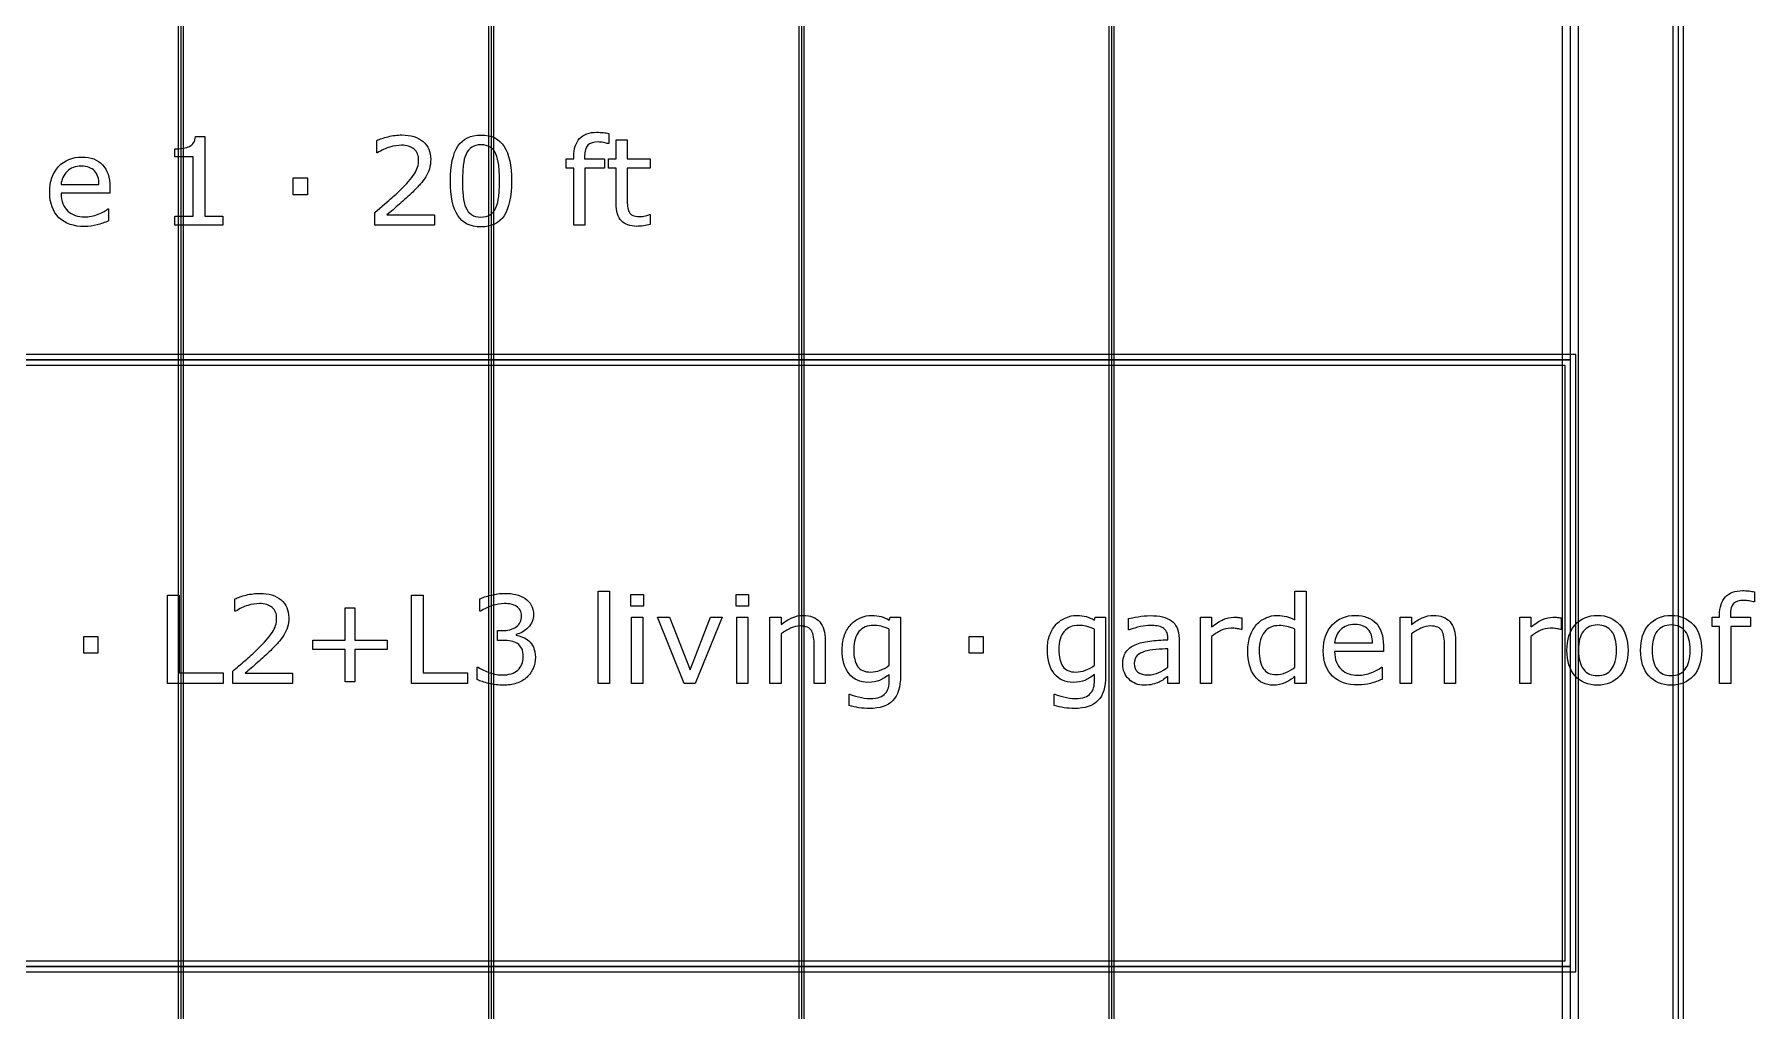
# Model space of a CAD drawing. Extents: x -13 to 750, y 12 to 2314.
# Drawn here: x 154.1 to 281.7, y 434.6 to 507 of the extents above; entities that cross this region are included whole.
import ezdxf

# ---------------------------------------------------------------- set-up
doc = ezdxf.new("R2010")
doc.units = 0
doc.layers.get('0').update_dxf_attribs({"linetype": 'CONTINUOUS'})

msp = doc.modelspace()

# ---------------------------------------------------------------- linework, layer by layer
at = {"color": 7}
for points in [[(43.400391, 580.4896), (43.400391, 128.2904), (268.59961, 128.2904), (268.59961, 580.4896)], [(44.599609, 579.2904), (267.40039, 579.2904), (267.40039, 129.4896), (44.599609, 129.4896)], [(275.59961, 579.89), (275.59961, 128.89), (276.40039, 128.89), (276.40039, 579.89)], [(164.80078, 553.89), (164.80078, 295.89), (165.19922, 295.89), (165.19922, 553.89)], [(187.80078, 553.89), (187.80078, 295.89), (188.19922, 295.89), (188.19922, 553.89)], [(210.80078, 553.89), (210.80078, 295.89), (211.19922, 295.89), (211.19922, 553.89)], [(233.80078, 553.89), (233.80078, 295.89), (234.19922, 295.89), (234.19922, 553.89)], [(44, 508.89), (268, 508.89), (268, 482.89), (44, 482.89)], [(174.38895, 495.1356), (173.33865, 495.1356), (173.33865, 496.3793), (174.38895, 496.3793)], [(189.51489, 496.1639)], [(188.35912, 494.1688)], [(43.599609, 483.2904), (43.599609, 437.4896), (268.40039, 437.4896), (268.40039, 483.2904)], [(44, 482.89), (268, 482.89), (268, 437.89), (44, 437.89)], [(44.400391, 482.4896), (267.59961, 482.4896), (267.59961, 438.2904), (44.400391, 438.2904)], [(196.77026, 458.8901), (195.94409, 458.8901), (195.94409, 465.728), (196.77026, 465.728)], [(199.29272, 464.6206), (198.36108, 464.6206), (198.36108, 465.4775), (199.29272, 465.4775)], [(207.08865, 464.6206), (206.15701, 464.6206), (206.15701, 465.4775), (207.08865, 465.4775)], [(168.14868, 458.8901), (164.00903, 458.8901), (164.00903, 465.4336), (164.87915, 465.4336), (164.87915, 459.6635), (168.14868, 459.6635)], [(180.30396, 461.4038), (177.90894, 461.4038), (177.90894, 459.0088), (177.17944, 459.0088), (177.17944, 461.4038), (174.78442, 461.4038), (174.78442, 462.1069), (177.17944, 462.1069), (177.17944, 464.5019), (177.90894, 464.5019), (177.90894, 462.1069), (180.30396, 462.1069)], [(186.24536, 458.8901), (182.10571, 458.8901), (182.10571, 465.4336), (182.97583, 465.4336), (182.97583, 459.6635), (186.24536, 459.6635)], [(199.24002, 458.8901), (198.41385, 458.8901), (198.41385, 463.7988), (199.24002, 463.7988)], [(205.1199, 463.7988), (203.13357, 458.8901), (202.30301, 458.8901), (200.32986, 463.7988), (201.22635, 463.7988), (202.74686, 459.8921), (204.25418, 463.7988)], [(207.03595, 458.8901), (206.20978, 458.8901), (206.20978, 463.7988), (207.03595, 463.7988)], [(158.85425, 461.1357), (157.80396, 461.1357), (157.80396, 462.3794), (158.85425, 462.3794)], [(224.48663, 461.1357), (223.43634, 461.1357), (223.43634, 462.3794), (224.48663, 462.3794)], [(271.42896, 461.3421)], [(272.28149, 461.3421)], [(276.89136, 461.3421)], [(277.7439, 461.3421)], [(217.5213, 460.2393)], [(232.73077, 460.2393)], [(44, 437.89), (268, 437.89), (268, 411.89), (44, 411.89)]]:
    msp.add_lwpolyline(points, close=True, dxfattribs=at)
for points in [[(276, 579.89), (276, 128.89)], [(165, 553.89), (165, 295.89)], [(188, 553.89), (188, 295.89)], [(211, 553.89), (211, 295.89)], [(234, 553.89), (234, 295.89)], [(166.08768, 499.4555), (166.76883, 499.4555), (166.76883, 493.5581), (168.10477, 493.5581), (168.10477, 492.89)], [(179.57886, 498.2381), (179.53496, 498.2381), (179.53496, 499.161)], [(196.72632, 498.9281), (196.68242, 498.9281)], [(197.26685, 494.4936), (197.26685, 497.104), (196.70874, 497.104), (196.70874, 497.7983), (197.26685, 497.7983), (197.26685, 499.2089), (198.09302, 499.2089), (198.09302, 497.7983), (199.7981, 497.7983), (199.7981, 497.104), (198.09302, 497.104), (198.09302, 494.8671)], [(196.72637, 499.6838), (196.72632, 498.9281)], [(168.10477, 492.89), (164.56277, 492.89), (164.56277, 493.558), (165.92508, 493.558), (165.92508, 497.9437), (164.56277, 497.9437), (164.56277, 498.5414)], [(194.92901, 497.9657), (194.92901, 497.7987), (196.41875, 497.7987), (196.41875, 497.1044), (194.95537, 497.1044), (194.95537, 492.89), (194.1292, 492.89), (194.1292, 497.1044), (193.57109, 497.1044), (193.57109, 497.7987), (194.1292, 497.7987), (194.1292, 497.9613)], [(156.12088, 495.8915), (158.93338, 495.8915)], [(159.73758, 495.2587), (156.12088, 495.2587)], [(159.73753, 495.7069), (159.73758, 495.2587)], [(159.59695, 494.0897), (159.64085, 494.0897), (159.64085, 493.1888)], [(183.802, 492.89), (179.37231, 492.89), (179.37231, 493.8085), (180.29517, 494.5995)], [(180.28201, 493.6415), (183.80203, 493.6415), (183.802, 492.89)], [(199.75417, 493.6762), (199.79807, 493.6762), (199.7981, 492.9339)], [(247.58423, 463.6004), (247.58423, 465.7274), (248.4104, 465.7274), (248.4104, 458.89)], [(281.66387, 465.6838), (281.66382, 464.9281)], [(169.05396, 464.2382), (169.01006, 464.2382), (169.01006, 465.1611)], [(187.20335, 464.2383), (187.15945, 464.2383), (187.15945, 465.1568)], [(281.66382, 464.9281), (281.61992, 464.9281)], [(209.49694, 462.5548), (209.49694, 458.89), (208.67076, 458.89), (208.67076, 463.7987), (209.49694, 463.7987), (209.49694, 463.2538)], [(217.52124, 463.5877), (217.57394, 463.7986), (218.34738, 463.7986), (218.34747, 459.4482)], [(217.5213, 460.2392), (217.5213, 462.9155)], [(232.73077, 460.2392), (232.73077, 462.9155)], [(232.7308, 463.5877), (232.7835, 463.7986), (233.55693, 463.7986), (233.55694, 459.4482)], [(235.30597, 462.854), (235.26197, 462.854), (235.26197, 463.6933)], [(241.41441, 462.3755), (241.41441, 458.89), (240.58823, 458.89), (240.58823, 463.7987), (241.41441, 463.7987), (241.41441, 463.0736)], [(243.65118, 462.8979), (243.60728, 462.8979)], [(243.65122, 463.7457), (243.65118, 462.8979)], [(247.58423, 460.0985), (247.58423, 462.9154)], [(256.22384, 462.5547), (256.22384, 458.89), (255.39767, 458.89), (255.39767, 463.7987), (256.22384, 463.7987), (256.22384, 463.2538)], [(265.0833, 462.3754), (265.0833, 458.89), (264.25713, 458.89), (264.25713, 463.7987), (265.0833, 463.7987), (265.0833, 463.0736)], [(267.32007, 462.8978), (267.27617, 462.8978)], [(267.32012, 463.7457), (267.32007, 462.8978)], [(279.86651, 463.9657), (279.86651, 463.7987), (281.35625, 463.7987), (281.35625, 463.1044), (279.89287, 463.1044), (279.89287, 458.89), (279.0667, 458.89), (279.0667, 463.1044), (278.50859, 463.1044), (278.50859, 463.7987), (279.0667, 463.7987), (279.0667, 463.9613)], [(188.87767, 462.0761), (188.48216, 462.0761), (188.48216, 462.8056), (188.78977, 462.8056)], [(189.8533, 462.5288), (189.8533, 462.4668)], [(190.79813, 462.0406), (190.7981, 462.041)], [(212.77521, 458.8901), (211.94903, 458.8901), (211.94903, 461.685)], [(212.77526, 462.076), (212.77521, 458.8901)], [(238.1756, 462.1336), (238.1756, 462.261)], [(238.99732, 462.2209), (238.99737, 458.8901)], [(250.52856, 461.8915), (253.34106, 461.8915)], [(254.14522, 461.7069), (254.14526, 461.2587)], [(259.5022, 458.89), (258.67603, 458.89), (258.67603, 461.6849)], [(259.50216, 462.076), (259.5022, 458.89)], [(238.1756, 460.0986), (238.1756, 461.4653)], [(254.14526, 461.2587), (250.52856, 461.2587)], [(173.2771, 458.8901), (168.84741, 458.8901), (168.84741, 459.8086)], [(169.75711, 459.6416), (173.27713, 459.6416), (173.2771, 458.8901)], [(186.97046, 459.167), (186.97046, 460.0854), (187.03636, 460.0854)], [(217.52124, 459.1097), (217.52124, 459.558)], [(232.7308, 459.1097), (232.7308, 459.558)], [(238.1756, 460.0985), (238.1756, 460.0986)], [(238.99737, 458.8901), (238.1756, 458.8901), (238.1756, 459.413)], [(247.58423, 460.0983), (247.58423, 460.0985)], [(248.4104, 458.89), (247.58423, 458.89), (247.58423, 459.4042)], [(254.00464, 460.0897), (254.04854, 460.0897), (254.04854, 459.1888)], [(214.54181, 457.2421), (214.54181, 458.0858), (214.58571, 458.0858)], [(229.75128, 457.2421), (229.75128, 458.0858), (229.79528, 458.0858)]]:
    msp.add_lwpolyline(points, dxfattribs=at)
for points in [[(165.15604, 498.5854), (165.366973, 498.6174), (165.52664, 498.6628), (165.63504, 498.7216)], [(165.63504, 498.7216), (165.769807, 498.794867), (165.875277, 498.887167), (165.95145, 498.9985)], [(165.95145, 498.9985), (166.03055, 499.112767), (166.07596, 499.2651), (166.08768, 499.4555)], [(179.53496, 499.161), (179.742967, 499.263533), (180.019823, 499.357267), (180.36553, 499.4422)], [(180.48853, 498.6688), (180.177983, 498.575067), (179.87476, 498.4315), (179.57886, 498.2381)], [(180.36553, 499.4422), (180.714163, 499.5272), (181.051077, 499.5697), (181.37627, 499.5697)], [(181.35425, 498.8094), (181.08765, 498.8094), (180.799077, 498.762533), (180.48853, 498.6688)], [(182.29028, 498.5194), (182.067627, 498.712733), (181.755617, 498.8094), (181.35425, 498.8094)], [(181.37627, 499.5697), (182.04717, 499.5697), (182.57305, 499.4071), (182.95391, 499.0819)], [(182.95391, 499.0819), (183.33477, 498.759633), (183.5252, 498.321633), (183.5252, 497.7679)], [(184.98853, 496.1551), (184.98853, 497.318233), (185.171633, 498.176633), (185.53784, 498.7303)], [(185.53784, 498.7303), (185.904053, 499.286967), (186.475343, 499.5653), (187.25171, 499.5653)], [(186.56616, 498.6688), (186.387453, 498.554533), (186.245363, 498.3817), (186.13989, 498.1503)], [(187.25171, 498.8402), (186.976317, 498.8402), (186.7478, 498.783067), (186.56616, 498.6688)], [(187.25171, 499.5653), (188.036863, 499.5653), (188.609617, 499.282567), (188.96997, 498.7171)], [(187.93286, 498.6688), (187.75708, 498.783067), (187.53003, 498.8402), (187.25171, 498.8402)], [(188.35474, 498.159), (188.2522, 498.3846), (188.111573, 498.554533), (187.93286, 498.6688)], [(188.96997, 498.7171), (189.33325, 498.154633), (189.51489, 497.303567), (189.51489, 496.1639)], [(194.1292, 497.9613), (194.1292, 498.5443), (194.27422, 498.991067), (194.56426, 499.3016)], [(194.56426, 499.3016), (194.8543, 499.615067), (195.273243, 499.7718), (195.82109, 499.7718)], [(195.16631, 498.8138), (195.00811, 498.658533), (194.92901, 498.375833), (194.92901, 497.9657)], [(195.93975, 499.0511), (195.585257, 499.0511), (195.327443, 498.972), (195.16631, 498.8138)], [(195.82109, 499.7718), (196.005663, 499.7718), (196.171193, 499.763133), (196.31768, 499.7458)], [(196.32647, 499.0071), (196.179983, 499.036433), (196.051077, 499.0511), (195.93975, 499.0511)], [(196.31768, 499.7458), (196.467093, 499.728467), (196.603323, 499.7078), (196.72637, 499.6838)], [(196.68242, 498.9281), (196.5916, 498.954767), (196.47295, 498.9811), (196.32647, 499.0071)], [(155.93626, 497.2274), (156.375713, 497.699067), (156.95286, 497.9349), (157.6677, 497.9349)], [(157.6677, 497.9349), (158.329813, 497.9349), (158.83958, 497.741533), (159.197, 497.3548)], [(159.197, 497.3548), (159.557353, 496.968133), (159.73753, 496.418833), (159.73753, 495.7069)], [(164.56277, 498.5414), (164.747343, 498.5414), (164.9451, 498.556067), (165.15604, 498.5854)], [(182.62866, 497.724), (182.62866, 498.0638), (182.515867, 498.328933), (182.29028, 498.5194)], [(182.31665, 496.6825), (182.524657, 497.004767), (182.62866, 497.351933), (182.62866, 497.724)], [(183.5252, 497.7679), (183.5252, 497.5189), (183.492967, 497.286), (183.4285, 497.0692)], [(186.13989, 498.1503), (186.040283, 497.9335), (185.971437, 497.650767), (185.93335, 497.3021)], [(188.56567, 497.3241), (188.530537, 497.652233), (188.460227, 497.930533), (188.35474, 498.159)], [(188.62277, 496.1639), (188.62277, 496.609233), (188.603737, 496.995967), (188.56567, 497.3241)], [(155.28147, 495.3158), (155.28147, 496.118533), (155.499733, 496.755733), (155.93626, 497.2274)], [(156.56473, 496.8627), (156.303983, 496.6019), (156.156033, 496.278167), (156.12088, 495.8915)], [(157.62381, 497.2538), (157.18143, 497.2538), (156.828403, 497.123433), (156.56473, 496.8627)], [(158.60379, 496.8978), (158.389923, 497.135133), (158.063263, 497.2538), (157.62381, 497.2538)], [(158.93338, 495.8915), (158.930713, 496.3251), (158.82085, 496.660533), (158.60379, 496.8978)], [(181.16089, 495.3861), (181.72339, 495.931033), (182.108643, 496.363167), (182.31665, 496.6825)], [(183.15164, 496.4584), (183.03738, 496.276733), (182.902613, 496.098), (182.74734, 495.9222)], [(183.4285, 497.0692), (183.366967, 496.855333), (183.27468, 496.651733), (183.15164, 496.4584)], [(185.52905, 493.5887), (185.168703, 494.145367), (184.98853, 495.000833), (184.98853, 496.1551)], [(185.93335, 497.3021), (185.898217, 496.9535), (185.88065, 496.571167), (185.88065, 496.1551)], [(185.88065, 496.1551), (185.88065, 495.6981), (185.89675, 495.3158), (185.92895, 495.0082)], [(188.56567, 495.0038), (188.603737, 495.326067), (188.62277, 495.712767), (188.62277, 496.1639)], [(189.51489, 496.1639), (189.51489, 494.9891), (189.33032, 494.1263), (188.96118, 493.5755)], [(155.96702, 493.4349), (155.509987, 493.8773), (155.28147, 494.504267), (155.28147, 495.3158)], [(156.12088, 495.2587), (156.12088, 494.9569), (156.16629, 494.6932), (156.25711, 494.4676)], [(180.29517, 494.5995), (180.605717, 494.863167), (180.89429, 495.125367), (181.16089, 495.3861)], [(182.18924, 495.3378), (181.87576, 495.030133), (181.55203, 494.7313), (181.21805, 494.4413)], [(182.74734, 495.9222), (182.595, 495.746467), (182.408967, 495.551667), (182.18924, 495.3378)], [(185.92895, 495.0082), (185.96115, 494.700533), (186.029997, 494.425133), (186.13549, 494.182)], [(188.35913, 494.1688), (188.46167, 494.406133), (188.530517, 494.684467), (188.56567, 495.0038)], [(198.09302, 494.8671), (198.09302, 494.6093), (198.098887, 494.407167), (198.11062, 494.2607)], [(156.25711, 494.4676), (156.34793, 494.245), (156.472443, 494.0619), (156.63065, 493.9183)], [(156.63065, 493.9183), (156.78299, 493.7777), (156.963163, 493.672233), (157.17117, 493.6019)], [(157.17117, 493.6019), (157.38211, 493.531567), (157.613557, 493.4964), (157.86551, 493.4964)], [(157.86551, 493.4964), (158.199497, 493.4964), (158.534947, 493.562333), (158.87186, 493.6942)], [(158.87186, 493.6942), (159.2117, 493.828933), (159.453397, 493.960767), (159.59695, 494.0897)], [(181.21805, 494.4413), (180.884063, 494.154167), (180.57205, 493.887567), (180.28201, 493.6415)], [(187.25171, 492.7538), (186.46655, 492.7538), (185.89233, 493.0321), (185.52905, 493.5887)], [(186.13549, 494.182), (186.23217, 493.953467), (186.3684, 493.779133), (186.54418, 493.659)], [(186.54418, 493.659), (186.722893, 493.538933), (186.958733, 493.4789), (187.2517, 493.4789)], [(187.2517, 493.4789), (187.527087, 493.4789), (187.755603, 493.536033), (187.93725, 493.6503)], [(188.96118, 493.5755), (188.594973, 493.0277), (188.02515, 492.7538), (187.25171, 492.7538)], [(187.93725, 493.6503), (188.11889, 493.7645), (188.259513, 493.937333), (188.35912, 494.1688)], [(197.65796, 493.1972), (197.39722, 493.466733), (197.26685, 493.898867), (197.26685, 494.4936)], [(198.11062, 494.2607), (198.122353, 494.117167), (198.163367, 493.9824), (198.23366, 493.8564)], [(198.23366, 493.8564), (198.298127, 493.7392), (198.386017, 493.652767), (198.49733, 493.5971)], [(198.49733, 493.5971), (198.61159, 493.544433), (198.784443, 493.5181), (199.01589, 493.5181)], [(199.01589, 493.5181), (199.150657, 493.5181), (199.29128, 493.5371), (199.43776, 493.5751)], [(199.43776, 493.5751), (199.584247, 493.616433), (199.689717, 493.650133), (199.75417, 493.6762)], [(157.87425, 492.7757), (157.059797, 492.7757), (156.424053, 492.995433), (155.96702, 493.4349)], [(158.78831, 492.8944), (158.49827, 492.815267), (158.193583, 492.7757), (157.87425, 492.7757)], [(159.64085, 493.1888), (159.36253, 493.0716), (159.07835, 492.973467), (158.78831, 492.8944)], [(198.80054, 492.7929), (198.29956, 492.7929), (197.9187, 492.927667), (197.65796, 493.1972)], [(199.28833, 492.8329), (199.10669, 492.806233), (198.944093, 492.7929), (198.80054, 492.7929)], [(199.7981, 492.9339), (199.642827, 492.893233), (199.472903, 492.859567), (199.28833, 492.8329)], [(169.01006, 465.1611), (169.218067, 465.263633), (169.494923, 465.357367), (169.84063, 465.4423)], [(169.84063, 465.4423), (170.189263, 465.5273), (170.526177, 465.5698), (170.85137, 465.5698)], [(170.85137, 465.5698), (171.52227, 465.5698), (172.04815, 465.4072), (172.42901, 465.082)], [(187.99002, 465.4381), (188.338653, 465.525967), (188.675567, 465.5699), (189.00076, 465.5699)], [(189.00076, 465.5699), (189.3201, 465.5699), (189.60135, 465.540567), (189.84451, 465.4819)], [(189.84451, 465.4819), (190.087677, 465.423233), (190.307403, 465.329467), (190.50369, 465.2006)], [(279.50176, 465.3016), (279.7918, 465.615067), (280.210743, 465.7718), (280.75859, 465.7718)], [(280.75859, 465.7718), (280.943163, 465.7718), (281.108693, 465.763133), (281.25518, 465.7458)], [(281.25518, 465.7458), (281.404593, 465.728467), (281.540823, 465.7078), (281.66387, 465.6838)], [(169.96362, 464.6689), (169.653073, 464.575167), (169.349853, 464.4316), (169.05396, 464.2382)], [(170.82935, 464.8095), (170.562743, 464.8095), (170.274167, 464.762633), (169.96362, 464.6689)], [(171.76538, 464.5195), (171.542727, 464.712833), (171.230717, 464.8095), (170.82935, 464.8095)], [(172.10376, 463.7241), (172.10376, 464.0639), (171.990967, 464.329033), (171.76538, 464.5195)], [(172.42901, 465.082), (172.809863, 464.759733), (173.00029, 464.321733), (173.00029, 463.768)], [(187.15945, 465.1568), (187.367463, 465.259333), (187.64432, 465.3531), (187.99002, 465.4381)], [(188.09104, 464.6602), (187.777567, 464.5606), (187.48167, 464.419967), (187.20335, 464.2383)], [(188.97874, 464.8096), (188.70042, 464.8096), (188.40452, 464.7598), (188.09104, 464.6602)], [(189.46653, 464.7656), (189.322977, 464.794933), (189.16038, 464.8096), (188.97874, 464.8096)], [(189.87083, 464.6074), (189.74485, 464.683533), (189.610083, 464.736267), (189.46653, 464.7656)], [(190.15208, 464.313), (190.0847, 464.433067), (189.99095, 464.5312), (189.87083, 464.6074)], [(190.25315, 463.8999), (190.25315, 464.0581), (190.21946, 464.1958), (190.15208, 464.313)], [(190.50369, 465.2006), (190.71463, 465.06), (190.8743, 464.8901), (190.9827, 464.6909)], [(190.9827, 464.6909), (191.091093, 464.4917), (191.14529, 464.2588), (191.14529, 463.9922)], [(279.0667, 463.9613), (279.0667, 464.5443), (279.21172, 464.991067), (279.50176, 465.3016)], [(280.10381, 464.8138), (279.94561, 464.658533), (279.86651, 464.375833), (279.86651, 463.9657)], [(280.87725, 465.0511), (280.522757, 465.0511), (280.264943, 464.972), (280.10381, 464.8138)], [(281.26397, 465.0071), (281.117483, 465.036433), (280.988577, 465.0511), (280.87725, 465.0511)], [(281.61992, 464.9281), (281.5291, 464.954767), (281.41045, 464.9811), (281.26397, 465.0071)], [(171.79175, 462.6826), (171.999757, 463.004867), (172.10376, 463.352033), (172.10376, 463.7241)], [(172.90359, 463.0693), (172.842057, 462.855433), (172.749773, 462.651833), (172.62674, 462.4585)], [(173.00029, 463.768), (173.00029, 463.519), (172.968057, 463.2861), (172.90359, 463.0693)], [(188.78977, 462.8056), (189.235083, 462.8056), (189.589577, 462.8979), (189.85325, 463.0825)], [(189.85325, 463.0825), (190.11985, 463.269967), (190.25315, 463.542433), (190.25315, 463.8999)], [(190.75857, 463.0385), (190.50369, 462.768967), (190.201933, 462.599067), (189.8533, 462.5288)], [(191.14529, 463.9922), (191.14529, 463.628867), (191.016383, 463.310967), (190.75857, 463.0385)], [(209.49694, 463.2538), (209.754747, 463.467667), (210.021347, 463.634633), (210.29674, 463.7547)], [(210.20446, 462.9811), (209.958367, 462.869767), (209.722527, 462.727667), (209.49694, 462.5548)], [(210.91198, 463.1481), (210.686393, 463.1481), (210.450553, 463.092433), (210.20446, 462.9811)], [(210.29674, 463.7547), (210.572133, 463.874833), (210.85485, 463.9349), (211.14489, 463.9349)], [(211.44811, 463.0561), (211.310417, 463.117433), (211.131707, 463.1481), (210.91198, 463.1481)], [(211.14489, 463.9349), (211.675163, 463.9349), (212.07946, 463.775233), (212.35778, 463.4559)], [(211.76451, 462.7837), (211.69127, 462.9067), (211.585803, 462.9975), (211.44811, 463.0561)], [(212.35778, 463.4559), (212.6361, 463.136567), (212.77526, 462.6766), (212.77526, 462.076)], [(214.20337, 462.4803), (214.323483, 462.787967), (214.48608, 463.0531), (214.69116, 463.2757)], [(214.69116, 463.2757), (214.881593, 463.483767), (215.11304, 463.6449), (215.3855, 463.7591)], [(216.34357, 463.1924), (215.889463, 463.1924), (215.53204, 463.040067), (215.2713, 462.7354)], [(215.3855, 463.7591), (215.65796, 463.8763), (215.928957, 463.9349), (216.19849, 463.9349)], [(216.19849, 463.9349), (216.48267, 463.9349), (216.719973, 463.905567), (216.9104, 463.8469)], [(216.90607, 463.1264), (216.71857, 463.1704), (216.53107, 463.1924), (216.34357, 463.1924)], [(217.5213, 462.9155), (217.301573, 463.0151), (217.096497, 463.0854), (216.90607, 463.1264)], [(216.9104, 463.8469), (217.10376, 463.7909), (217.307373, 463.7045), (217.52124, 463.5877)], [(229.41293, 462.4803), (229.53305, 462.787967), (229.695647, 463.0531), (229.90072, 463.2757)], [(229.90072, 463.2757), (230.091153, 463.483767), (230.3226, 463.6449), (230.59506, 463.7591)], [(231.55304, 463.1924), (231.09894, 463.1924), (230.741517, 463.040067), (230.48077, 462.7354)], [(230.59506, 463.7591), (230.86752, 463.8763), (231.138517, 463.9349), (231.40805, 463.9349)], [(231.40805, 463.9349), (231.69223, 463.9349), (231.929533, 463.905567), (232.11996, 463.8469)], [(232.11554, 463.1264), (231.92804, 463.1704), (231.74054, 463.1924), (231.55304, 463.1924)], [(232.73077, 462.9155), (232.511043, 463.0151), (232.305967, 463.0854), (232.11554, 463.1264)], [(232.11996, 463.8469), (232.31332, 463.7909), (232.516933, 463.7045), (232.7308, 463.5877)], [(235.26197, 463.6933), (235.423103, 463.7373), (235.656013, 463.785633), (235.9607, 463.8383)], [(236.13214, 463.1001), (235.86554, 463.044767), (235.59015, 462.962733), (235.30597, 462.854)], [(235.9607, 463.8383), (236.265387, 463.890967), (236.56568, 463.9173), (236.86158, 463.9173)], [(236.85724, 463.1881), (236.64044, 463.1881), (236.39874, 463.158767), (236.13214, 463.1001)], [(237.3714, 463.1531), (237.207333, 463.176433), (237.035947, 463.1881), (236.85724, 463.1881)], [(236.86158, 463.9173), (237.207287, 463.9173), (237.50758, 463.887967), (237.76246, 463.8293)], [(237.79327, 463.0169), (237.676083, 463.084233), (237.53546, 463.129633), (237.3714, 463.1531)], [(237.76246, 463.8293), (238.020273, 463.773967), (238.24293, 463.677267), (238.43043, 463.5392)], [(238.07452, 462.7268), (238.010053, 462.849867), (237.916303, 462.946567), (237.79327, 463.0169)], [(238.43043, 463.5392), (238.615003, 463.404467), (238.755627, 463.230167), (238.8523, 463.0163)], [(238.8523, 463.0163), (238.94898, 462.802433), (238.99732, 462.5373), (238.99732, 462.2209)], [(241.41441, 463.0736), (241.74253, 463.337267), (242.031103, 463.5233), (242.28013, 463.6317)], [(242.83823, 462.9819), (242.58335, 462.9819), (242.337257, 462.924767), (242.09995, 462.8105)], [(242.28013, 463.6317), (242.532083, 463.743033), (242.78843, 463.7987), (243.04917, 463.7987)], [(243.24693, 462.9599), (243.13267, 462.974567), (242.996437, 462.9819), (242.83823, 462.9819)], [(243.04917, 463.7987), (243.192723, 463.7987), (243.296727, 463.794367), (243.36118, 463.7857)], [(243.60728, 462.8979), (243.484233, 462.927233), (243.364117, 462.9479), (243.24693, 462.9599)], [(243.36118, 463.7857), (243.425647, 463.779033), (243.522327, 463.7657), (243.65122, 463.7457)], [(244.26636, 462.4188), (244.386473, 462.744), (244.547607, 463.020867), (244.74976, 463.2494)], [(244.74976, 463.2494), (244.948973, 463.472067), (245.180417, 463.641967), (245.44409, 463.7591)], [(246.41089, 463.1789), (245.947997, 463.1789), (245.587643, 463.017767), (245.32983, 462.6955)], [(245.44409, 463.7591), (245.71069, 463.8763), (245.98608, 463.9349), (246.27026, 463.9349)], [(246.27026, 463.9349), (246.528073, 463.9349), (246.75659, 463.9069), (246.95581, 463.8509)], [(246.98657, 463.1219), (246.81079, 463.1599), (246.618897, 463.1789), (246.41089, 463.1789)], [(246.95581, 463.8509), (247.15503, 463.798233), (247.364503, 463.714733), (247.58423, 463.6004)], [(247.58423, 462.9154), (247.36157, 463.015), (247.16235, 463.083833), (246.98657, 463.1219)], [(249.68917, 461.3158), (249.68917, 462.118533), (249.90743, 462.755733), (250.34395, 463.2274)], [(250.34395, 463.2274), (250.783403, 463.699067), (251.360553, 463.9349), (252.0754, 463.9349)], [(252.03149, 463.2538), (251.58911, 463.2538), (251.236083, 463.123433), (250.97241, 462.8627)], [(253.01147, 462.8978), (252.797603, 463.135133), (252.470943, 463.2538), (252.03149, 463.2538)], [(252.0754, 463.9349), (252.737507, 463.9349), (253.247273, 463.741533), (253.6047, 463.3548)], [(253.34106, 461.8915), (253.338393, 462.3251), (253.22853, 462.660533), (253.01147, 462.8978)], [(253.6047, 463.3548), (253.965047, 462.968133), (254.14522, 462.418833), (254.14522, 461.7069)], [(256.22384, 463.2538), (256.481653, 463.467667), (256.748253, 463.634633), (257.02364, 463.7547)], [(256.93136, 462.981), (256.685267, 462.869667), (256.449427, 462.727567), (256.22384, 462.5547)], [(257.63888, 463.148), (257.413293, 463.148), (257.177453, 463.092333), (256.93136, 462.981)], [(257.02364, 463.7547), (257.299033, 463.874833), (257.58175, 463.9349), (257.87179, 463.9349)], [(258.17501, 463.056), (258.037317, 463.117333), (257.858607, 463.148), (257.63888, 463.148)], [(257.87179, 463.9349), (258.402063, 463.9349), (258.80636, 463.775233), (259.08468, 463.4559)], [(258.49142, 462.7836), (258.418173, 462.9066), (258.312703, 462.9974), (258.17501, 463.056)], [(259.08468, 463.4559), (259.363, 463.136567), (259.50216, 462.6766), (259.50216, 462.076)], [(265.0833, 463.0736), (265.411427, 463.337267), (265.7, 463.5233), (265.94902, 463.6317)], [(266.50713, 462.9818), (266.25225, 462.9818), (266.006157, 462.924667), (265.76885, 462.8104)], [(265.94902, 463.6317), (266.200973, 463.743033), (266.457323, 463.7987), (266.71807, 463.7987)], [(266.91582, 462.9598), (266.80156, 462.974467), (266.66533, 462.9818), (266.50713, 462.9818)], [(266.71807, 463.7987), (266.861623, 463.7987), (266.965627, 463.794367), (267.03008, 463.7857)], [(267.27617, 462.8978), (267.153123, 462.927133), (267.033007, 462.9478), (266.91582, 462.9598)], [(267.03008, 463.7857), (267.094547, 463.779033), (267.191227, 463.7657), (267.32012, 463.7457)], [(267.75073, 461.3421), (267.75073, 462.141967), (267.954343, 462.773333), (268.36157, 463.2362)], [(268.36157, 463.2362), (268.77173, 463.702), (269.323977, 463.9349), (270.01831, 463.9349)], [(270.01831, 463.223), (269.57007, 463.223), (269.221437, 463.067733), (268.97241, 462.7572)], [(270.01831, 463.9349), (270.70679, 463.9349), (271.256107, 463.702), (271.66626, 463.2362)], [(271.05542, 462.7572), (270.806393, 463.067733), (270.46069, 463.223), (270.01831, 463.223)], [(271.66626, 463.2362), (272.076413, 462.773333), (272.28149, 462.141967), (272.28149, 461.3421)], [(273.21313, 461.3421), (273.21313, 462.141967), (273.416743, 462.773333), (273.82397, 463.2362)], [(273.82397, 463.2362), (274.23413, 463.702), (274.786377, 463.9349), (275.48071, 463.9349)], [(275.48071, 463.223), (275.03247, 463.223), (274.683837, 463.067733), (274.43481, 462.7572)], [(275.48071, 463.9349), (276.16919, 463.9349), (276.718507, 463.702), (277.12866, 463.2362)], [(276.51782, 462.7572), (276.2688, 463.067733), (275.923097, 463.223), (275.48071, 463.223)], [(277.12866, 463.2362), (277.53882, 462.773333), (277.7439, 462.141967), (277.7439, 461.3421)], [(170.63599, 461.3862), (171.19849, 461.931133), (171.583743, 462.363267), (171.79175, 462.6826)], [(172.22244, 461.9223), (172.0701, 461.746567), (171.884067, 461.551767), (171.66434, 461.3379)], [(172.62674, 462.4585), (172.51248, 462.276833), (172.377713, 462.0981), (172.22244, 461.9223)], [(189.48411, 462.0231), (189.29661, 462.058433), (189.094463, 462.0761), (188.87767, 462.0761)], [(189.96311, 461.8385), (189.831277, 461.929367), (189.67161, 461.9909), (189.48411, 462.0231)], [(189.8533, 462.4668), (189.993927, 462.443467), (190.15506, 462.393667), (190.3367, 462.3174)], [(190.27073, 461.4738), (190.19749, 461.629067), (190.09495, 461.750633), (189.96311, 461.8385)], [(190.3367, 462.3174), (190.51834, 462.2442), (190.67215, 462.151933), (190.79813, 462.0406)], [(190.7981, 462.041), (190.93872, 461.915), (191.05444, 461.7568), (191.14526, 461.5664)], [(211.90953, 462.3178), (211.88313, 462.517067), (211.83479, 462.672367), (211.76451, 462.7837)], [(211.94903, 461.685), (211.94903, 461.9106), (211.935863, 462.121533), (211.90953, 462.3178)], [(214.02759, 461.3905), (214.02759, 461.812367), (214.086183, 462.175633), (214.20337, 462.4803)], [(215.2713, 462.7354), (215.01056, 462.430733), (214.88019, 461.988367), (214.88019, 461.4083)], [(229.23715, 461.3905), (229.23715, 461.812367), (229.295743, 462.175633), (229.41293, 462.4803)], [(230.48077, 462.7354), (230.22003, 462.430733), (230.08966, 461.988367), (230.08966, 461.4083)], [(235.06427, 461.2151), (235.225403, 461.446567), (235.45392, 461.6282), (235.74982, 461.76)], [(235.74982, 461.76), (236.048647, 461.891867), (236.407533, 461.981233), (236.82648, 462.0281)], [(236.82648, 462.0281), (237.24542, 462.074767), (237.695127, 462.109933), (238.1756, 462.1336)], [(238.1756, 462.261), (238.1756, 462.448533), (238.141907, 462.6038), (238.07452, 462.7268)], [(242.09995, 462.8105), (241.86265, 462.699167), (241.634137, 462.554167), (241.41441, 462.3755)], [(244.09058, 461.307), (244.09058, 461.723), (244.149173, 462.0936), (244.26636, 462.4188)], [(245.32983, 462.6955), (245.072023, 462.373233), (244.94312, 461.9162), (244.94312, 461.3244)], [(250.97241, 462.8627), (250.71167, 462.6019), (250.56372, 462.278167), (250.52856, 461.8915)], [(258.63643, 462.3177), (258.610097, 462.516967), (258.56176, 462.672267), (258.49142, 462.7836)], [(258.67603, 461.6849), (258.67603, 461.9105), (258.66283, 462.121433), (258.63643, 462.3177)], [(265.76885, 462.8104), (265.531543, 462.699067), (265.303027, 462.554067), (265.0833, 462.3754)], [(268.97241, 462.7572), (268.726317, 462.4496), (268.60327, 461.9779), (268.60327, 461.3421)], [(271.42896, 461.3421), (271.42896, 461.9779), (271.304447, 462.4496), (271.05542, 462.7572)], [(274.43481, 462.7572), (274.188717, 462.4496), (274.06567, 461.9779), (274.06567, 461.3421)], [(276.89136, 461.3421), (276.89136, 461.9779), (276.766847, 462.4496), (276.51782, 462.7572)], [(168.84741, 459.8086), (169.15503, 460.072267), (169.462647, 460.335933), (169.77026, 460.5996)], [(170.69315, 460.4414), (170.359163, 460.154267), (170.04715, 459.887667), (169.75711, 459.6416)], [(169.77026, 460.5996), (170.080807, 460.863267), (170.369383, 461.125467), (170.63599, 461.3862)], [(171.66434, 461.3379), (171.35086, 461.030233), (171.02713, 460.7314), (170.69315, 460.4414)], [(190.38499, 460.8937), (190.38499, 461.1281), (190.346903, 461.321467), (190.27073, 461.4738)], [(190.28392, 460.3048), (190.3513, 460.460067), (190.38499, 460.656367), (190.38499, 460.8937)], [(191.28149, 460.8281), (191.28149, 460.529233), (191.227293, 460.2553), (191.1189, 460.0063)], [(191.14526, 461.5664), (191.23608, 461.375933), (191.28149, 461.129833), (191.28149, 460.8281)], [(214.54175, 459.5975), (214.198977, 460.0223), (214.02759, 460.619967), (214.02759, 461.3905)], [(214.88019, 461.4083), (214.88019, 460.8575), (214.97687, 460.44), (215.17023, 460.1558)], [(229.75131, 459.5975), (229.408537, 460.0223), (229.23715, 460.619967), (229.23715, 461.3905)], [(230.08966, 461.4083), (230.08966, 460.8575), (230.18634, 460.44), (230.3797, 460.1558)], [(234.82696, 460.3142), (234.82696, 460.686267), (234.906063, 460.986567), (235.06427, 461.2151)], [(235.89923, 460.9554), (235.752743, 460.8148), (235.6795, 460.62), (235.6795, 460.371)], [(235.6795, 460.371), (235.6795, 460.089733), (235.764463, 459.8773), (235.93439, 459.7337)], [(236.47491, 461.2718), (236.23761, 461.204467), (236.045717, 461.099), (235.89923, 460.9554)], [(237.28351, 461.3993), (236.943663, 461.369967), (236.67413, 461.327467), (236.47491, 461.2718)], [(238.1756, 461.4653), (237.923647, 461.450633), (237.626283, 461.428633), (237.28351, 461.3993)], [(244.60474, 459.4305), (244.261967, 459.8817), (244.09058, 460.5072), (244.09058, 461.307)], [(244.94312, 461.3244), (244.94312, 460.7414), (245.042727, 460.297533), (245.24194, 459.9928)], [(250.37472, 459.4349), (249.917687, 459.8773), (249.68917, 460.504267), (249.68917, 461.3158)], [(250.52856, 461.2587), (250.52856, 460.9569), (250.57397, 460.6932), (250.66479, 460.4676)], [(250.66479, 460.4676), (250.755617, 460.245), (250.88013, 460.0619), (251.03833, 459.9183)], [(268.36157, 459.4481), (267.954343, 459.910967), (267.75073, 460.5423), (267.75073, 461.3421)], [(268.60327, 461.3421), (268.60327, 460.7269), (268.727783, 460.259633), (268.97681, 459.9403)], [(271.05103, 459.9359), (271.302983, 460.2523), (271.42896, 460.721033), (271.42896, 461.3421)], [(272.28149, 461.3421), (272.28149, 460.5423), (272.076413, 459.910967), (271.66626, 459.4481)], [(273.82397, 459.4481), (273.416743, 459.910967), (273.21313, 460.5423), (273.21313, 461.3421)], [(274.06567, 461.3421), (274.06567, 460.7269), (274.190183, 460.259633), (274.43921, 459.9403)], [(276.51343, 459.9359), (276.765383, 460.2523), (276.89136, 460.721033), (276.89136, 461.3421)], [(277.7439, 461.3421), (277.7439, 460.5423), (277.53882, 459.910967), (277.12866, 459.4481)], [(187.83618, 458.8857), (187.48462, 458.970633), (187.196047, 459.0644), (186.97046, 459.167)], [(187.03636, 460.0854), (187.28538, 459.921333), (187.578347, 459.7851), (187.91526, 459.6767)], [(187.91526, 459.6767), (188.252173, 459.5683), (188.57737, 459.5141), (188.89085, 459.5141)], [(188.89085, 459.5141), (189.075417, 459.5141), (189.271707, 459.544767), (189.47972, 459.6061)], [(189.47972, 459.6061), (189.687727, 459.667433), (189.856183, 459.758267), (189.98509, 459.8786)], [(190.66187, 459.3559), (190.442143, 459.150833), (190.182863, 458.9985), (189.88403, 458.8989)], [(189.98509, 459.8786), (190.119857, 460.007467), (190.219467, 460.149533), (190.28392, 460.3048)], [(191.1189, 460.0063), (191.0105, 459.7573), (190.858157, 459.5405), (190.66187, 459.3559)], [(215.93921, 458.9647), (215.35327, 458.9647), (214.88745, 459.175633), (214.54175, 459.5975)], [(215.17023, 460.1558), (215.36359, 459.871667), (215.68439, 459.7296), (216.13263, 459.7296)], [(216.80493, 459.1097), (216.579343, 459.013033), (216.29077, 458.9647), (215.93921, 458.9647)], [(216.13263, 459.7296), (216.372863, 459.7296), (216.613097, 459.775), (216.85333, 459.8658)], [(217.52124, 459.558), (217.27222, 459.358733), (217.03345, 459.2093), (216.80493, 459.1097)], [(216.85333, 459.8658), (217.096497, 459.959533), (217.319153, 460.084033), (217.5213, 460.2393)], [(217.45534, 458.5692), (217.499273, 458.730333), (217.52124, 458.9105), (217.52124, 459.1097)], [(218.34747, 459.4482), (218.34747, 458.6162), (218.158507, 458.005367), (217.78058, 457.6157)], [(231.14877, 458.9647), (230.562837, 458.9647), (230.097017, 459.175633), (229.75131, 459.5975)], [(230.3797, 460.1558), (230.57306, 459.871667), (230.89386, 459.7296), (231.3421, 459.7296)], [(232.01449, 459.1097), (231.78891, 459.013033), (231.500337, 458.9647), (231.14877, 458.9647)], [(231.3421, 459.7296), (231.582333, 459.7296), (231.822567, 459.775), (232.0628, 459.8658)], [(232.7308, 459.558), (232.48178, 459.358733), (232.24301, 459.2093), (232.01449, 459.1097)], [(232.0628, 459.8658), (232.305967, 459.959533), (232.528623, 460.084033), (232.73077, 460.2393)], [(232.6649, 458.5692), (232.708833, 458.730333), (232.7308, 458.9105), (232.7308, 459.1097)], [(233.55694, 459.4482), (233.55694, 458.6162), (233.367977, 458.005367), (232.99005, 457.6157)], [(235.28839, 459.1936), (234.98077, 459.4866), (234.82696, 459.860133), (234.82696, 460.3142)], [(236.41339, 458.7542), (235.97101, 458.7542), (235.59601, 458.900667), (235.28839, 459.1936)], [(235.93439, 459.7337), (236.10431, 459.5931), (236.363587, 459.5228), (236.71222, 459.5228)], [(236.71222, 459.5228), (237.00226, 459.5228), (237.267397, 459.578467), (237.50763, 459.6898)], [(237.50763, 459.6898), (237.747863, 459.804067), (237.97052, 459.9403), (238.1756, 460.0985)], [(237.87677, 459.2021), (237.753723, 459.114233), (237.633607, 459.043933), (237.51642, 458.9912)], [(238.1756, 459.413), (238.102353, 459.363), (238.002743, 459.2927), (237.87677, 459.2021)], [(246.0022, 458.7538), (245.41626, 458.7538), (244.95044, 458.979367), (244.60474, 459.4305)], [(245.24194, 459.9928), (245.44116, 459.691067), (245.760497, 459.5402), (246.19995, 459.5402)], [(246.19995, 459.5402), (246.434323, 459.5402), (246.67163, 459.591467), (246.91187, 459.694)], [(247.58423, 459.4042), (247.346923, 459.199067), (247.099363, 459.0394), (246.84155, 458.9252)], [(246.91187, 459.694), (247.152103, 459.799467), (247.376223, 459.934233), (247.58423, 460.0983)], [(252.28194, 458.7757), (251.467487, 458.7757), (250.831747, 458.995433), (250.37472, 459.4349)], [(251.03833, 459.9183), (251.190677, 459.7777), (251.370853, 459.672233), (251.57886, 459.6019)], [(251.57886, 459.6019), (251.789793, 459.531567), (252.021237, 459.4964), (252.27319, 459.4964)], [(252.27319, 459.4964), (252.607177, 459.4964), (252.942627, 459.562333), (253.27954, 459.6942)], [(254.04854, 459.1888), (253.77022, 459.0716), (253.48604, 458.973467), (253.196, 458.8944)], [(253.27954, 459.6942), (253.619387, 459.828933), (253.861087, 459.960767), (254.00464, 460.0897)], [(270.01831, 458.7538), (269.323977, 458.7538), (268.77173, 458.985233), (268.36157, 459.4481)], [(268.97681, 459.9403), (269.22583, 459.6239), (269.572997, 459.4657), (270.01831, 459.4657)], [(270.01831, 459.4657), (270.457763, 459.4657), (270.802003, 459.622433), (271.05103, 459.9359)], [(271.66626, 459.4481), (271.256107, 458.985233), (270.70679, 458.7538), (270.01831, 458.7538)], [(275.48071, 458.7538), (274.786377, 458.7538), (274.23413, 458.985233), (273.82397, 459.4481)], [(274.43921, 459.9403), (274.68823, 459.6239), (275.035397, 459.4657), (275.48071, 459.4657)], [(275.48071, 459.4657), (275.920163, 459.4657), (276.264403, 459.622433), (276.51343, 459.9359)], [(277.12866, 459.4481), (276.718507, 458.985233), (276.16919, 458.7538), (275.48071, 458.7538)], [(188.90845, 458.7539), (188.54517, 458.7539), (188.187747, 458.797833), (187.83618, 458.8857)], [(189.88403, 458.8989), (189.588137, 458.802233), (189.262943, 458.7539), (188.90845, 458.7539)], [(214.58571, 458.0858), (214.720477, 458.033133), (214.934343, 457.968667), (215.22731, 457.8924)], [(215.22731, 457.8924), (215.520283, 457.813333), (215.813253, 457.7738), (216.10622, 457.7738)], [(216.10622, 457.7738), (216.387473, 457.7738), (216.620383, 457.8075), (216.80495, 457.8749)], [(216.80495, 457.8749), (216.989523, 457.942233), (217.13308, 458.035967), (217.23562, 458.1561)], [(217.23562, 458.1561), (217.338153, 458.270367), (217.411393, 458.408067), (217.45534, 458.5692)], [(229.79528, 458.0858), (229.93004, 458.033133), (230.143907, 457.968667), (230.43688, 457.8924)], [(230.43688, 457.8924), (230.729847, 457.813333), (231.022813, 457.7738), (231.31578, 457.7738)], [(231.31578, 457.7738), (231.597033, 457.7738), (231.829943, 457.8075), (232.01451, 457.8749)], [(232.01451, 457.8749), (232.199083, 457.942233), (232.34264, 458.035967), (232.44518, 458.1561)], [(232.44518, 458.1561), (232.54772, 458.270367), (232.62096, 458.408067), (232.6649, 458.5692)], [(237.04181, 458.8242), (236.863097, 458.777533), (236.653623, 458.7542), (236.41339, 458.7542)], [(237.51642, 458.9912), (237.37872, 458.9238), (237.220517, 458.868133), (237.04181, 458.8242)], [(246.84155, 458.9252), (246.583737, 458.810933), (246.303953, 458.7538), (246.0022, 458.7538)], [(253.196, 458.8944), (252.905967, 458.815267), (252.60128, 458.7757), (252.28194, 458.7757)], [(215.2713, 457.0882), (215.025207, 457.123533), (214.782043, 457.174833), (214.54181, 457.2421)], [(216.03595, 457.0312), (215.77521, 457.0312), (215.520327, 457.0502), (215.2713, 457.0882)], [(217.78058, 457.6157), (217.402647, 457.226033), (216.821103, 457.0312), (216.03595, 457.0312)], [(230.48077, 457.0882), (230.234677, 457.123533), (229.991513, 457.174833), (229.75128, 457.2421)], [(231.24542, 457.0312), (230.98468, 457.0312), (230.729797, 457.0502), (230.48077, 457.0882)], [(232.99005, 457.6157), (232.612123, 457.226033), (232.03058, 457.0312), (231.24542, 457.0312)]]:
    msp.add_open_spline(points, degree=3, dxfattribs=at)

doc.saveas('drawing.dxf')
